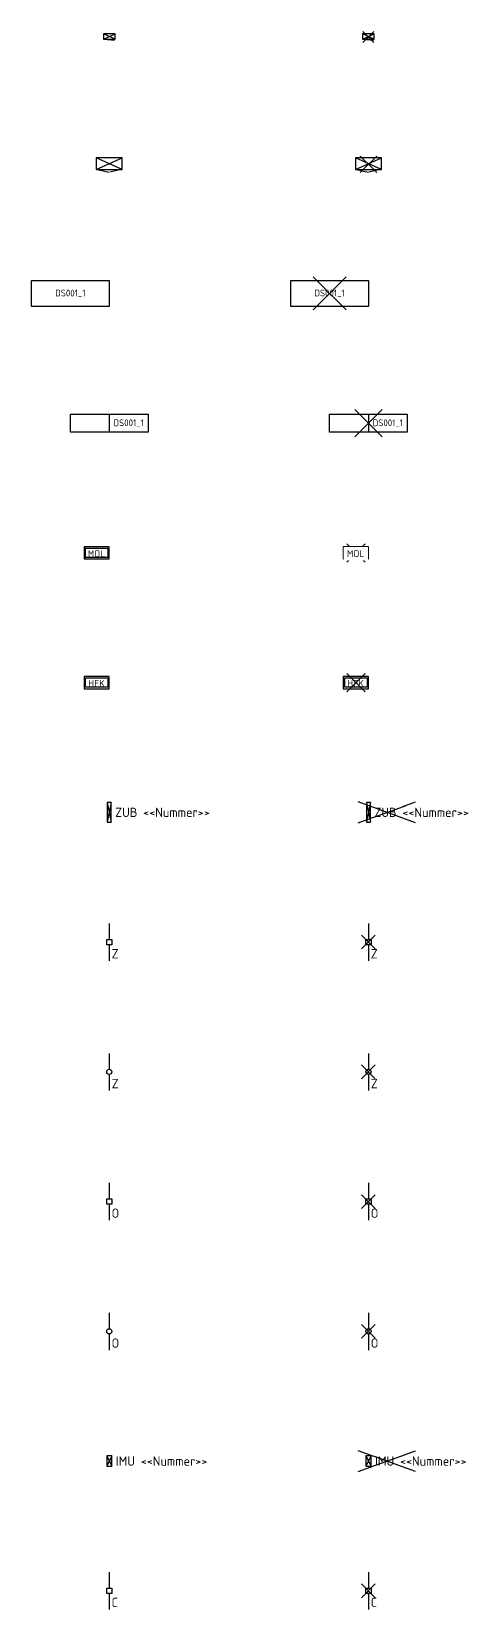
# Model space of a CAD drawing. Header units: metres. Extents: x -3 to 16, y 4 to 533.
# Drawn here: x -3 to 13.9, y 204.3 to 265.1 of the extents above; entities that cross this region are included whole.
import ezdxf

# ---------------------------------------------------------------- set-up
doc = ezdxf.new("R2010")
doc.units = ezdxf.units.M
doc.styles.add('NLCS-ISO', font='NLCS-ISO.ttf')

# ---------------------------------------------------------------- blocks, each defined once
blk = doc.blocks.new('SIS-COMPONENT_CONDENSATOR_HSK')
for p, q in [((0, 0.718), (0, 0.1)), ((0, -0.1), (0, -0.717))]:
    blk.add_line(p, q)
at = {"insert": (0.09, -0.627), "char_height": 0.36, "attachment_point": 7, "line_spacing_factor": 0.85, "style": 'NLCS-ISO', "bg_fill": 3, "box_fill_scale": 1.0015, "bg_fill_color": 7, "bg_fill_transparency": 0}
blk.add_mtext('C', dxfattribs=at)
at = {"flags": 128}
blk.add_lwpolyline([(-0.1, 0.1), (0.101, 0.1), (0.101, -0.1), (-0.1, -0.1)], close=True, dxfattribs=at)
blk = doc.blocks.new('SIS-COMPONENT_IMU')
at = {"insert": (0.251, 0), "char_height": 0.36, "attachment_point": 4, "line_spacing_factor": 0.85, "style": 'NLCS-ISO', "bg_fill": 3, "box_fill_scale": 1.15, "bg_fill_color": 7, "bg_fill_transparency": 0}
blk.add_mtext('IMU <<Nummer>>', dxfattribs=at)
for p, q in [((-0.1, 0.2), (0.1, -0.2)), ((0.1, 0.2), (-0.1, -0.2))]:
    blk.add_line(p, q)
at = {"flags": 128}
blk.add_lwpolyline([(-0.1, -0.2), (0.1, -0.2), (0.1, 0.2), (-0.1, 0.2)], close=True, dxfattribs=at)
blk = doc.blocks.new('SIS-COMPONENT_ONTVANGER')
for p, q in [((0, 0.712), (0, 0.1)), ((0, -0.1), (0, -0.723))]:
    blk.add_line(p, q)
blk.add_circle((0, 0), 0.1)
at = {"insert": (0.09, -0.633), "char_height": 0.36, "attachment_point": 7, "line_spacing_factor": 0.85, "style": 'NLCS-ISO', "bg_fill": 3, "box_fill_scale": 1.0015, "bg_fill_color": 7, "bg_fill_transparency": 0}
blk.add_mtext('O', dxfattribs=at)
blk = doc.blocks.new('SIS-COMPONENT_ONTVANGER_HSK')
blk.add_line((0, 0.718), (0, 0.1))
at = {"insert": (0.09, -0.627), "char_height": 0.36, "attachment_point": 7, "line_spacing_factor": 0.85, "style": 'NLCS-ISO', "bg_fill": 3, "box_fill_scale": 1.0015, "bg_fill_color": 7, "bg_fill_transparency": 0}
blk.add_mtext('O', dxfattribs=at)
blk.add_line((0, -0.1), (0, -0.717))
at = {"flags": 128}
blk.add_lwpolyline([(-0.1, 0.1), (0.101, 0.1), (0.101, -0.1), (-0.1, -0.1)], close=True, dxfattribs=at)
blk = doc.blocks.new('SIS-COMPONENT_ZENDER')
for p, q in [((0, 0.712), (0, 0.1)), ((0, -0.1), (0, -0.723))]:
    blk.add_line(p, q)
blk.add_circle((0, 0), 0.1)
at = {"insert": (0.09, -0.633), "char_height": 0.36, "attachment_point": 7, "line_spacing_factor": 0.85, "style": 'NLCS-ISO', "bg_fill": 3, "box_fill_scale": 1.0015, "bg_fill_color": 7, "bg_fill_transparency": 0}
blk.add_mtext('Z', dxfattribs=at)
blk = doc.blocks.new('SIS-COMPONENT_ZENDER_HSK')
blk.add_line((0, 0.717), (0, 0.1))
at = {"insert": (0.09, -0.628), "char_height": 0.36, "attachment_point": 7, "line_spacing_factor": 0.85, "style": 'NLCS-ISO', "bg_fill": 3, "box_fill_scale": 1.0015, "bg_fill_color": 7, "bg_fill_transparency": 0}
blk.add_mtext('Z', dxfattribs=at)
blk.add_line((0, -0.1), (0, -0.718))
at = {"flags": 128}
blk.add_lwpolyline([(-0.1, 0.1), (0.101, 0.1), (0.101, -0.1), (-0.1, -0.1)], close=True, dxfattribs=at)
blk = doc.blocks.new('SIS-COMPONENT_ZUB')
for p, q in [((-0.075, 0.375), (0.075, -0.375)), ((0.075, 0.375), (-0.075, -0.375))]:
    blk.add_line(p, q)
at = {"flags": 128}
blk.add_lwpolyline([(-0.075, -0.375), (0.075, -0.375), (0.075, 0.375), (-0.075, 0.375)], close=True, dxfattribs=at)
at = {"insert": (0.226, 0), "char_height": 0.36, "attachment_point": 4, "line_spacing_factor": 0.85, "style": 'NLCS-ISO', "bg_fill": 3, "box_fill_scale": 1.15, "bg_fill_color": 7, "bg_fill_transparency": 0}
blk.add_mtext('ZUB <<Nummer>>', dxfattribs=at)
blk = doc.blocks.new('SIS-DETECTIELUS_HFK')
for p, q in [((0, 0.235), (-0.97, 0.235)), ((-0.97, 0.235), (-0.97, -0.235)), ((-0.915, 0.18), (-0.055, 0.18)), ((-0.915, -0.18), (-0.915, 0.18)), ((-0.055, 0.18), (-0.055, -0.18)), ((0, -0.235), (0, 0.235)), ((-0.97, -0.235), (0, -0.235)), ((-0.055, -0.18), (-0.915, -0.18))]:
    blk.add_line(p, q)
at = {"insert": (-0.485, -0.03), "char_height": 0.26, "attachment_point": 5, "line_spacing_factor": 0.6, "style": 'NLCS-ISO'}
blk.add_mtext('\\T1.072;HFK', dxfattribs=at)
blk = doc.blocks.new('SIS-DETECTIELUS_MDL')
at = {"insert": (-0.485, -0.03), "char_height": 0.26, "attachment_point": 5, "line_spacing_factor": 0.6, "style": 'NLCS-ISO', "bg_fill": 2}
blk.add_mtext('\\T1.072;MDL', dxfattribs=at)
for p, q in [((0, 0.235), (-0.97, 0.235)), ((-0.97, 0.235), (-0.97, -0.235)), ((-0.915, 0.18), (-0.055, 0.18)), ((-0.915, -0.18), (-0.915, 0.18)), ((-0.055, 0.18), (-0.055, -0.18)), ((0, -0.235), (0, 0.235)), ((-0.97, -0.235), (0, -0.235)), ((-0.055, -0.18), (-0.915, -0.18))]:
    blk.add_line(p, q)
blk = doc.blocks.new('SIS-DETECTIELUS_VECOM')
blk.add_line((-1.5, -0.35), (-1.5, 0.35))
at = {"insert": (0.75, 0), "char_height": 0.26, "attachment_point": 5, "line_spacing_factor": 0.85, "style": 'NLCS-ISO', "bg_fill": 3, "box_fill_scale": 1, "bg_fill_color": 7, "bg_fill_transparency": 0}
blk.add_mtext('DS001_1', dxfattribs=at)
for p, q in [((-1.5, 0.35), (1.5, 0.35)), ((0, 0.35), (0, -0.35)), ((1.5, 0.35), (1.5, -0.35)), ((1.5, -0.35), (-1.5, -0.35))]:
    blk.add_line(p, q)
blk = doc.blocks.new('SIS-DETECTIELUS_VECOM_GESLEPEN')
for p, q in [((-3, 0.5), (0, 0.5)), ((-3, -0.5), (-3, 0.5)), ((0, 0.5), (0, -0.5)), ((0, -0.5), (-3, -0.5))]:
    blk.add_line(p, q)
at = {"insert": (-1.5, 0), "char_height": 0.26, "attachment_point": 5, "line_spacing_factor": 0.85, "style": 'NLCS-ISO', "bg_fill": 3, "box_fill_scale": 1, "bg_fill_color": 7, "bg_fill_transparency": 0}
blk.add_mtext('DS001_1', dxfattribs=at)
blk = doc.blocks.new('SIS-INSTALLATIEKAST')
for p, q in [((0.5, 0.225), (-0.5, 0.225)), ((-0.5, 0.225), (-0.5, -0.225)), ((0.5, -0.225), (-0.5, 0.225)), ((-0.5, -0.225), (0.5, 0.225)), ((0.5, -0.225), (0.5, 0.225)), ((-0.5, -0.225), (0.5, -0.225)), ((-0.457, -0.225), (-0.015, -0.325)), ((0.456, -0.225), (0.021, -0.324))]:
    blk.add_line(p, q)
blk = doc.blocks.new('SIS-INSTALLATIEKAST_KABEL')
for p, q in [((-0.225, -0.2), (0.225, 0)), ((0.225, 0), (-0.225, 0)), ((0.225, -0.2), (0.225, 0)), ((-0.225, 0), (-0.225, -0.2)), ((0.225, -0.2), (-0.225, 0)), ((-0.225, -0.2), (0.225, -0.2)), ((-0.203, -0.2), (0.199, -0.246))]:
    blk.add_line(p, q)
blk = doc.blocks.new('V-SIS-COMPONENT_CONDENSATOR_HSK')
for p, q in [((0, 0.718), (0, 0.1)), ((0, -0.1), (0, -0.717))]:
    blk.add_line(p, q)
at = {"insert": (0.09, -0.627), "char_height": 0.36, "attachment_point": 7, "line_spacing_factor": 0.85, "style": 'NLCS-ISO', "bg_fill": 3, "box_fill_scale": 1.0015, "bg_fill_color": 7, "bg_fill_transparency": 0}
blk.add_mtext('C', dxfattribs=at)
for p, q in [((-0.265, -0.265), (0.265, 0.265)), ((0.265, -0.265), (-0.265, 0.265))]:
    blk.add_line(p, q)
at = {"flags": 128}
blk.add_lwpolyline([(-0.1, 0.1), (0.101, 0.1), (0.101, -0.1), (-0.1, -0.1)], close=True, dxfattribs=at)
blk = doc.blocks.new('V-SIS-COMPONENT_IMU')
at = {"insert": (0.251, 0), "char_height": 0.36, "attachment_point": 4, "line_spacing_factor": 0.85, "style": 'NLCS-ISO', "bg_fill": 3, "box_fill_scale": 1.15, "bg_fill_color": 7, "bg_fill_transparency": 0}
blk.add_mtext('IMU <<Nummer>>', dxfattribs=at)
for p, q in [((1.819, -0.4), (-0.4, 0.4)), ((-0.4, -0.4), (1.819, 0.4)), ((-0.1, 0.2), (0.1, -0.2)), ((0.1, 0.2), (-0.1, -0.2))]:
    blk.add_line(p, q)
at = {"flags": 128}
blk.add_lwpolyline([(-0.1, -0.2), (0.1, -0.2), (0.1, 0.2), (-0.1, 0.2)], close=True, dxfattribs=at)
blk = doc.blocks.new('V-SIS-COMPONENT_ONTVANGER')
for p, q in [((0, 0.712), (0, 0.1)), ((0, -0.1), (0, -0.723))]:
    blk.add_line(p, q)
blk.add_circle((0, 0), 0.1)
at = {"insert": (0.09, -0.633), "char_height": 0.36, "attachment_point": 7, "line_spacing_factor": 0.85, "style": 'NLCS-ISO', "bg_fill": 3, "box_fill_scale": 1.0015, "bg_fill_color": 7, "bg_fill_transparency": 0}
blk.add_mtext('O', dxfattribs=at)
for p, q in [((-0.265, -0.265), (0.265, 0.265)), ((0.265, -0.265), (-0.265, 0.265))]:
    blk.add_line(p, q)
blk = doc.blocks.new('V-SIS-COMPONENT_ONTVANGER_HSK')
blk.add_line((0, 0.718), (0, 0.1))
at = {"insert": (0.09, -0.627), "char_height": 0.36, "attachment_point": 7, "line_spacing_factor": 0.85, "style": 'NLCS-ISO', "bg_fill": 3, "box_fill_scale": 1.0015, "bg_fill_color": 7, "bg_fill_transparency": 0}
blk.add_mtext('O', dxfattribs=at)
for p, q in [((-0.265, -0.265), (0.265, 0.265)), ((0.265, -0.265), (-0.265, 0.265)), ((0, -0.1), (0, -0.717))]:
    blk.add_line(p, q)
at = {"flags": 128}
blk.add_lwpolyline([(-0.1, 0.1), (0.101, 0.1), (0.101, -0.1), (-0.1, -0.1)], close=True, dxfattribs=at)
blk = doc.blocks.new('V-SIS-COMPONENT_ZENDER')
for p, q in [((0, 0.712), (0, 0.1)), ((0, -0.1), (0, -0.723))]:
    blk.add_line(p, q)
blk.add_circle((0, 0), 0.1)
at = {"insert": (0.09, -0.633), "char_height": 0.36, "attachment_point": 7, "line_spacing_factor": 0.85, "style": 'NLCS-ISO', "bg_fill": 3, "box_fill_scale": 1.0015, "bg_fill_color": 7, "bg_fill_transparency": 0}
blk.add_mtext('Z', dxfattribs=at)
for p, q in [((-0.265, -0.265), (0.265, 0.265)), ((0.265, -0.265), (-0.265, 0.265))]:
    blk.add_line(p, q)
blk = doc.blocks.new('V-SIS-COMPONENT_ZENDER_HSK')
blk.add_line((0, 0.717), (0, 0.1))
at = {"insert": (0.09, -0.628), "char_height": 0.36, "attachment_point": 7, "line_spacing_factor": 0.85, "style": 'NLCS-ISO', "bg_fill": 3, "box_fill_scale": 1.0015, "bg_fill_color": 7, "bg_fill_transparency": 0}
blk.add_mtext('Z', dxfattribs=at)
for p, q in [((-0.265, -0.265), (0.265, 0.265)), ((0.265, -0.265), (-0.265, 0.265)), ((0, -0.1), (0, -0.718))]:
    blk.add_line(p, q)
at = {"flags": 128}
blk.add_lwpolyline([(-0.1, 0.1), (0.101, 0.1), (0.101, -0.1), (-0.1, -0.1)], close=True, dxfattribs=at)
blk = doc.blocks.new('V-SIS-COMPONENT_ZUB')
at = {"insert": (0.226, 0), "char_height": 0.36, "attachment_point": 4, "line_spacing_factor": 0.85, "style": 'NLCS-ISO', "bg_fill": 3, "box_fill_scale": 1.15, "bg_fill_color": 7, "bg_fill_transparency": 0}
blk.add_mtext('ZUB <<Nummer>>', dxfattribs=at)
for p, q in [((1.819, -0.4), (-0.4, 0.4)), ((-0.4, -0.4), (1.819, 0.4)), ((-0.075, 0.375), (0.075, -0.375)), ((0.075, 0.375), (-0.075, -0.375))]:
    blk.add_line(p, q)
at = {"flags": 128}
blk.add_lwpolyline([(-0.075, -0.375), (0.075, -0.375), (0.075, 0.375), (-0.075, 0.375)], close=True, dxfattribs=at)
blk = doc.blocks.new('V-SIS-DETECTIELUS_HFK')
for p, q in [((0, 0.235), (-0.97, 0.235)), ((-0.97, 0.235), (-0.97, -0.235)), ((-0.915, 0.18), (-0.055, 0.18)), ((-0.915, -0.18), (-0.915, 0.18)), ((-0.131, -0.354), (-0.839, 0.354)), ((-0.839, -0.354), (-0.131, 0.354)), ((-0.055, 0.18), (-0.055, -0.18)), ((0, -0.235), (0, 0.235)), ((-0.97, -0.235), (0, -0.235)), ((-0.055, -0.18), (-0.915, -0.18))]:
    blk.add_line(p, q)
at = {"insert": (-0.485, -0.03), "char_height": 0.26, "attachment_point": 5, "line_spacing_factor": 0.6, "style": 'NLCS-ISO'}
blk.add_mtext('\\T1.072;HFK', dxfattribs=at)
blk = doc.blocks.new('V-SIS-DETECTIELUS_MDL')
for p, q in [((0, 0.235), (-0.97, 0.235)), ((-0.97, 0.235), (-0.97, -0.235)), ((-0.915, 0.18), (-0.055, 0.18)), ((-0.915, -0.18), (-0.915, 0.18)), ((-0.131, -0.354), (-0.839, 0.354)), ((-0.839, -0.354), (-0.131, 0.354)), ((-0.055, 0.18), (-0.055, -0.18)), ((0, -0.235), (0, 0.235)), ((-0.97, -0.235), (0, -0.235)), ((-0.055, -0.18), (-0.915, -0.18))]:
    blk.add_line(p, q)
at = {"insert": (-0.485, -0.03), "char_height": 0.26, "attachment_point": 5, "line_spacing_factor": 0.6, "style": 'NLCS-ISO', "bg_fill": 2}
blk.add_mtext('\\T1.072;MDL', dxfattribs=at)
blk = doc.blocks.new('V-SIS-DETECTIELUS_VECOM')
blk.add_line((-1.5, -0.35), (-1.5, 0.35))
at = {"insert": (0.75, 0), "char_height": 0.26, "attachment_point": 5, "line_spacing_factor": 0.85, "style": 'NLCS-ISO', "bg_fill": 3, "box_fill_scale": 1, "bg_fill_color": 7, "bg_fill_transparency": 0}
blk.add_mtext('DS001_1', dxfattribs=at)
for p, q in [((-1.5, 0.35), (1.5, 0.35)), ((0.53, -0.53), (-0.53, 0.53)), ((-0.53, -0.53), (0.53, 0.53)), ((0, 0.35), (0, -0.35)), ((1.5, 0.35), (1.5, -0.35)), ((1.5, -0.35), (-1.5, -0.35))]:
    blk.add_line(p, q)
blk = doc.blocks.new('V-SIS-DETECTIELUS_VECOM_GESLEPEN')
for p, q in [((-3, 0.5), (0, 0.5)), ((-3, -0.5), (-3, 0.5)), ((0, 0.5), (0, -0.5)), ((0, -0.5), (-3, -0.5))]:
    blk.add_line(p, q)
at = {"insert": (-1.5, 0), "char_height": 0.26, "attachment_point": 5, "line_spacing_factor": 0.85, "style": 'NLCS-ISO', "bg_fill": 3, "box_fill_scale": 1, "bg_fill_color": 7, "bg_fill_transparency": 0}
blk.add_mtext('DS001_1', dxfattribs=at)
for p, q in [((-0.864, -0.636), (-2.136, 0.636)), ((-2.136, -0.636), (-0.864, 0.636))]:
    blk.add_line(p, q)
blk = doc.blocks.new('V-SIS-INSTALLATIEKAST')
for p, q in [((0.5, 0.225), (-0.5, 0.225)), ((-0.5, 0.225), (-0.5, -0.225)), ((0.5, -0.225), (-0.5, 0.225)), ((-0.5, -0.225), (0.5, 0.225)), ((0.318, -0.343), (-0.318, 0.293)), ((-0.318, -0.343), (0.318, 0.293)), ((0.5, -0.225), (0.5, 0.225)), ((-0.5, -0.225), (0.5, -0.225)), ((-0.457, -0.225), (-0.015, -0.325)), ((0.456, -0.225), (0.021, -0.324))]:
    blk.add_line(p, q)
blk = doc.blocks.new('V-SIS-INSTALLATIEKAST_KABEL')
for p, q in [((-0.225, -0.2), (0.225, 0)), ((0.225, 0), (-0.225, 0)), ((0.212, -0.335), (-0.212, 0.09)), ((-0.212, -0.335), (0.212, 0.09)), ((0.225, -0.2), (0.225, 0)), ((-0.225, 0), (-0.225, -0.2)), ((0.225, -0.2), (-0.225, 0)), ((-0.225, -0.2), (0.225, -0.2)), ((-0.203, -0.2), (0.199, -0.246))]:
    blk.add_line(p, q)

msp = doc.modelspace()

# ---------------------------------------------------------------- block references
for name, p in [('SIS-INSTALLATIEKAST_KABEL', (0, 265)), ('V-SIS-INSTALLATIEKAST_KABEL', (10, 265)), ('V-SIS-INSTALLATIEKAST', (10, 260)), ('SIS-INSTALLATIEKAST', (0, 260)), ('SIS-DETECTIELUS_VECOM_GESLEPEN', (0, 255)), ('V-SIS-DETECTIELUS_VECOM_GESLEPEN', (10, 255)), ('V-SIS-DETECTIELUS_VECOM', (10, 250)), ('SIS-DETECTIELUS_VECOM', (0, 250)), ('SIS-DETECTIELUS_MDL', (0, 245)), ('V-SIS-DETECTIELUS_MDL', (10, 245)), ('SIS-DETECTIELUS_HFK', (0, 240)), ('V-SIS-DETECTIELUS_HFK', (10, 240)), ('SIS-COMPONENT_ZUB', (0, 235)), ('V-SIS-COMPONENT_ZUB', (10, 235)), ('SIS-COMPONENT_ZENDER_HSK', (0, 230)), ('V-SIS-COMPONENT_ZENDER_HSK', (10, 230)), ('SIS-COMPONENT_ZENDER', (0, 225)), ('V-SIS-COMPONENT_ZENDER', (10, 225)), ('SIS-COMPONENT_ONTVANGER_HSK', (0, 220)), ('V-SIS-COMPONENT_ONTVANGER_HSK', (10, 220)), ('SIS-COMPONENT_ONTVANGER', (0, 215)), ('V-SIS-COMPONENT_ONTVANGER', (10, 215)), ('V-SIS-COMPONENT_IMU', (10, 210)), ('SIS-COMPONENT_IMU', (0, 210)), ('SIS-COMPONENT_CONDENSATOR_HSK', (0, 205)), ('V-SIS-COMPONENT_CONDENSATOR_HSK', (10, 205))]:
    msp.add_blockref(name, p)

doc.saveas('drawing.dxf')
